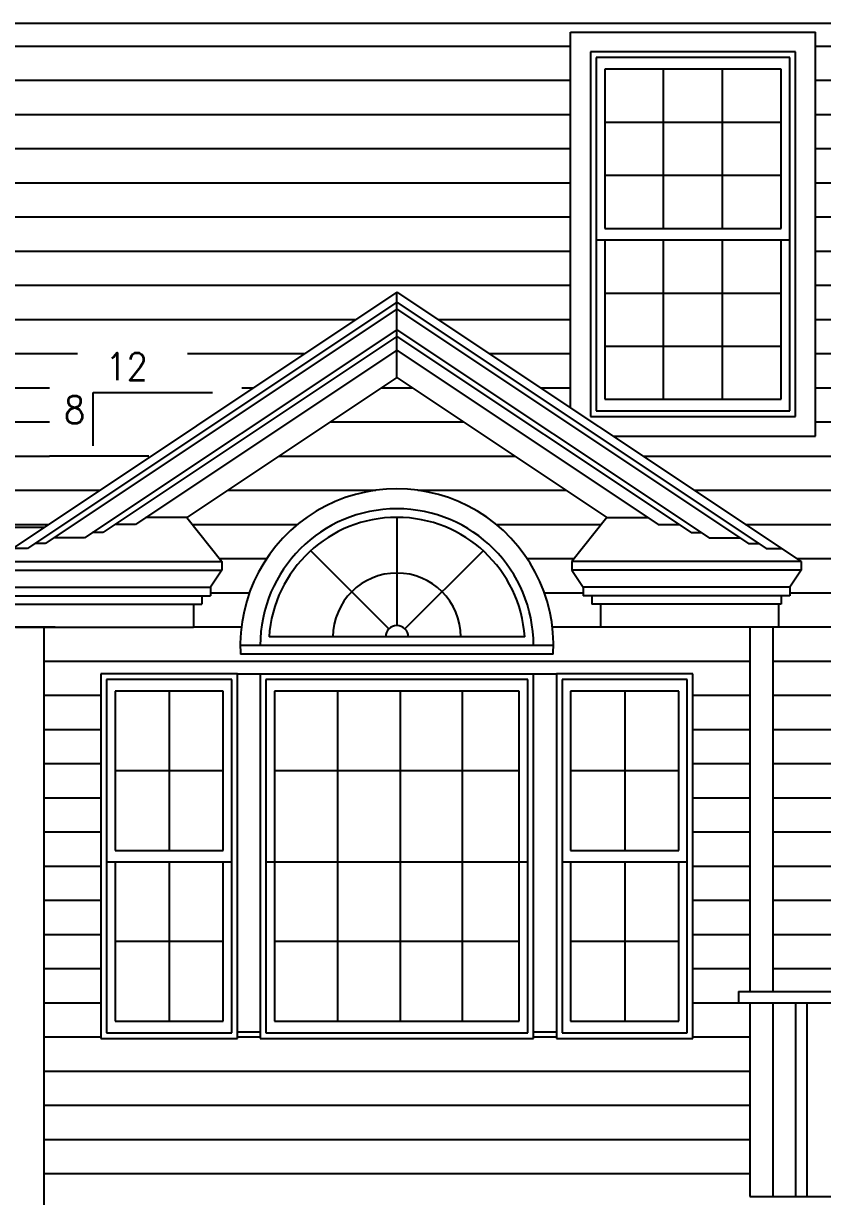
# Model space of a CAD drawing. Header units: inches. Extents: x 52 to 2123, y 129 to 1246.
# Drawn here: x 568.7 to 709, y 248 to 454 of the extents above; entities that cross this region are included whole.
import ezdxf

# ---------------------------------------------------------------- set-up
doc = ezdxf.new("R2010")
doc.units = ezdxf.units.IN
doc.header["$LTSCALE"] = 15
doc.header["$MEASUREMENT"] = 0
for name, color, linetype in [('Annotations', 7, 'CONTINUOUS'), ('Exterior', 5, 'CONTINUOUS'), ('Exterior Details', 7, 'CONTINUOUS')]:
    doc.layers.add(name, color=color, linetype=linetype)
doc.styles.add('SIMPLEX', font='SIMPLEX.SHX', dxfattribs={"width": 0.9})
pattern_1 = [(0, (0, 0), (0, 6), [])]

msp = doc.modelspace()

# ---------------------------------------------------------------- hatches: boundary and pattern name
at = {"layer": 'Exterior'}
h = msp.add_hatch(dxfattribs=at)
h.set_pattern_fill('_USER,_O', color=256, scale=6, pattern_type=0)
h.set_pattern_definition(pattern_1)
h.paths.add_polyline_path([(573.26077, 393.12692), (583.94981, 399.38742), (592.18159, 399.38742), (601.51915, 393.49518), (608.0887, 389.34963), (634.29194, 406.81846), (664.79194, 386.48513), (664.79194, 452.48513), (707.79194, 452.48513), (707.79194, 381.48513), (672.29194, 381.48513), (705.29194, 359.48513), (705.29194, 357.98513), (703.29194, 354.98513), (703.29194, 353.48513), (701.79194, 353.48513), (701.79194, 351.98513), (701.29194, 351.98513), (701.29194, 347.98513), (700.29194, 347.98513), (700.29194, 283.98513), (719.29194, 283.98513), (719.29194, 343.48513), (719.60606, 343.48513), (718.60606, 344.98513), (718.29194, 344.98513), (717.29194, 346.48513), (717.00199, 346.48513), (716.00199, 347.98513), (715.68787, 347.98513), (714.68787, 350.98513), (714.47041, 350.98513), (713.47041, 351.98513), (763.11348, 351.98513), (762.11348, 350.98513), (761.89602, 350.98513), (760.89602, 347.98513), (760.5819, 347.98513), (759.5819, 346.48513), (759.29194, 346.48513), (758.29194, 344.98513), (757.97782, 344.98513), (756.97782, 343.48513), (757.29194, 343.48513), (757.29194, 283.98513), (774.79194, 283.98513), (774.79194, 343.48513), (774.10606, 343.48513), (773.10606, 344.98513), (772.79194, 344.98513), (771.79194, 346.48513), (771.50199, 346.48513), (770.50199, 347.98513), (770.18787, 347.98513), (769.18787, 350.98513), (768.97041, 350.98513), (767.97041, 351.98513), (890.61348, 351.98513), (889.61348, 350.98513), (889.39602, 350.98513), (888.39602, 347.98513), (888.0819, 347.98513), (887.0819, 346.48513), (886.79194, 346.48513), (885.79194, 344.98513), (885.47782, 344.98513), (884.47782, 343.48513), (883.79194, 343.48513), (883.79194, 283.98513), (944.79194, 283.98513), (944.79194, 453.98513), (309.29194, 453.98513), (309.29194, 365.52632), (572.35372, 365.52632), (590.73808, 377.78255), (573.26077, 377.78255)])
h.paths.add_polyline_path([(515.29194, 452.48513), (558.29194, 452.48513), (558.29194, 381.48513), (515.29194, 381.48513)], flags=16)
h.paths.add_polyline_path([(488.79194, 386.98513), (474.79194, 386.98513), (473.79194, 386.98513), (473.79194, 385.98513), (445.79194, 385.98513), (445.79194, 386.98513), (444.79194, 386.98513), (430.79194, 386.98513), (430.79194, 446.98513), (444.79194, 446.98513), (444.79194, 448.98513), (474.79194, 448.98513), (474.79194, 446.98513), (488.79194, 446.98513)], flags=16)
h.paths.add_polyline_path([(486.79194, 388.98513), (476.79194, 388.98513), (476.79194, 415.98513), (486.79194, 415.98513)], flags=0)
h.paths.add_polyline_path([(518.79194, 384.98513), (518.79194, 448.98513), (554.79194, 448.98513), (554.79194, 384.98513)], flags=0)
h.paths.add_polyline_path([(519.79194, 385.98513), (519.79194, 447.98513), (553.79194, 447.98513), (553.79194, 385.98513)], flags=0)
h.paths.add_polyline_path([(521.29194, 387.98513), (521.29194, 415.98513), (552.29194, 415.98513), (552.29194, 387.98513)], flags=0)
h.paths.add_polyline_path([(531.62528, 397.31846), (531.62528, 406.6518), (541.95861, 406.6518), (541.95861, 397.31846)], flags=0)
h.paths.add_polyline_path([(472.29194, 387.98513), (447.29194, 387.98513), (447.29194, 415.98513), (472.29194, 415.98513)], flags=0)
h.paths.add_polyline_path([(486.79194, 417.98513), (476.79194, 417.98513), (476.79194, 444.98513), (486.79194, 444.98513)], flags=0)
h.paths.add_polyline_path([(521.29194, 417.98513), (521.29194, 445.98513), (552.29194, 445.98513), (552.29194, 417.98513)], flags=0)
h.paths.add_polyline_path([(531.62528, 436.6518), (541.95861, 436.6518), (541.95861, 427.31846), (531.62528, 427.31846)], flags=0)
h.paths.add_polyline_path([(472.29194, 417.98513), (447.29194, 417.98513), (447.29194, 445.98513), (472.29194, 445.98513)], flags=0)
h.paths.add_polyline_path([(442.79194, 388.98513), (432.79194, 388.98513), (432.79194, 415.98513), (442.79194, 415.98513)], flags=0)
h.paths.add_polyline_path([(442.79194, 417.98513), (432.79194, 417.98513), (432.79194, 444.98513), (442.79194, 444.98513)], flags=0)
h.paths.add_polyline_path([(392.79194, 386.98513), (378.79194, 386.98513), (377.79194, 386.98513), (377.79194, 385.98513), (349.79194, 385.98513), (349.79194, 386.98513), (348.79194, 386.98513), (334.79194, 386.98513), (334.79194, 446.98513), (348.79194, 446.98513), (348.79194, 448.98513), (378.79194, 448.98513), (378.79194, 446.98513), (392.79194, 446.98513)], flags=16)
h.paths.add_polyline_path([(390.79194, 388.98513), (380.79194, 388.98513), (380.79194, 415.98513), (390.79194, 415.98513)], flags=0)
h.paths.add_polyline_path([(390.79194, 417.98513), (380.79194, 417.98513), (380.79194, 444.98513), (390.79194, 444.98513)], flags=0)
h.paths.add_polyline_path([(376.29194, 387.98513), (351.29194, 387.98513), (351.29194, 415.98513), (376.29194, 415.98513)], flags=0)
h.paths.add_polyline_path([(376.29194, 417.98513), (351.29194, 417.98513), (351.29194, 445.98513), (376.29194, 445.98513)], flags=0)
h.paths.add_polyline_path([(346.79194, 388.98513), (336.79194, 388.98513), (336.79194, 415.98513), (346.79194, 415.98513)], flags=0)
h.paths.add_polyline_path([(346.79194, 417.98513), (336.79194, 417.98513), (336.79194, 444.98513), (346.79194, 444.98513)], flags=0)
h.paths.add_polyline_path([(772.79194, 435.81791, -0.497528804), (839.79194, 435.81791), (839.79194, 384.48513), (772.79194, 384.48513)], flags=16)
h.paths.add_polyline_path([(776.29194, 387.98513), (776.29194, 434.61499, -0.479004766), (836.29194, 434.61499), (836.29194, 387.98513)], flags=0)
h.paths.add_polyline_path([(777.29194, 388.98513), (777.29194, 434.26012, -0.473276315), (835.29194, 434.26012), (835.29194, 388.98513)], flags=0)
h.paths.add_polyline_path([(778.79194, 390.98513), (778.79194, 406.98513), (778.79194, 432.93507, -0.474547479), (833.79194, 432.93507), (833.79194, 406.98513), (833.79194, 390.98513)], flags=0)
h.paths.add_polyline_path([(789.90272, 402.98513), (789.90272, 414.98513, -0.15921099), (800.84733, 445.48529, -0.049056675), (806.29194, 436.84452, -0.049489948), (811.79194, 445.55648, -0.1596542), (822.79194, 414.98513), (822.79194, 402.98513)], flags=0)
h = msp.add_hatch(dxfattribs=at)
h.set_pattern_fill('_USER,_O', color=256, scale=6, pattern_type=0)
h.set_pattern_definition(pattern_1)
h.paths.add_polyline_path([(696.29194, 281.98513), (694.29194, 281.98513), (694.29194, 283.98513), (696.29194, 283.98513), (696.29194, 347.98513), (670.02173, 347.98513), (670.02173, 351.98513), (668.52173, 351.98513), (668.52173, 353.48513), (667.02173, 353.48513), (667.02173, 354.98513), (665.02173, 357.98513), (665.02173, 359.48513), (671.1659, 367.21269), (634.29194, 391.79533), (597.41798, 367.21269), (603.56216, 359.48513), (603.56216, 357.98513), (601.56216, 354.98513), (601.56216, 353.48513), (600.06216, 353.48513), (600.06216, 351.98513), (598.56216, 351.98513), (598.56216, 347.98513), (572.29194, 347.98513), (572.29194, 135.92808), (696.29194, 135.92808), (696.29194, 237.98513), (696.29194, 247.98513)])
h.paths.add_polyline_path([(610.29194, 275.75272), (610.29194, 276.90608), (606.29194, 276.90608), (606.29194, 275.75272), (582.29194, 275.75272), (582.29194, 339.75272), (606.29194, 339.75272), (610.29194, 339.75272), (658.29194, 339.75272), (662.29194, 339.75272), (686.29194, 339.75272), (686.29194, 275.75272), (662.29194, 275.75272), (662.29194, 276.90608), (658.29194, 276.90608), (658.29194, 275.75272)], flags=16)
h.paths.add_polyline_path([(611.29194, 276.75272), (611.29194, 338.75272), (657.29194, 338.75272), (657.29194, 276.75272)], flags=0)
h.paths.add_polyline_path([(612.79194, 278.75272), (612.79194, 306.75272), (612.79194, 336.75272), (655.79194, 336.75272), (655.79194, 306.75272), (655.79194, 278.75272)], flags=0)
h.paths.add_polyline_path([(663.29194, 276.75272), (663.29194, 338.75272), (685.29194, 338.75272), (685.29194, 276.75272)], flags=0)
h.paths.add_polyline_path([(645.79194, 292.75272), (623.90272, 292.75272), (623.90272, 322.75272), (645.79194, 322.75272)], flags=0)
h.paths.add_polyline_path([(664.79194, 278.75272), (664.79194, 306.75272), (683.79194, 306.75272), (683.79194, 278.75272)], flags=0)
h.paths.add_polyline_path([(675.62252, 221.48513), (675.62252, 150.48513), (593.45779, 150.48513), (593.45779, 221.48513)], flags=16)
h.paths.add_polyline_path([(672.12252, 217.98513), (672.12252, 153.98513), (636.12252, 153.98513), (636.12252, 217.98513)], flags=0)
h.paths.add_polyline_path([(671.12252, 216.98513), (671.12252, 154.98513), (637.12252, 154.98513), (637.12252, 216.98513)], flags=0)
h.paths.add_polyline_path([(669.62252, 214.98513), (669.62252, 186.98513), (638.62252, 186.98513), (638.62252, 214.98513)], flags=0)
h.paths.add_polyline_path([(648.95586, 205.6518), (659.28919, 205.6518), (659.28919, 196.31846), (648.95586, 196.31846)], flags=0)
h.paths.add_polyline_path([(632.95779, 217.98513), (632.95779, 153.98513), (596.95779, 153.98513), (596.95779, 217.98513)], flags=0)
h.paths.add_polyline_path([(631.95779, 216.98513), (631.95779, 154.98513), (597.95779, 154.98513), (597.95779, 216.98513)], flags=0)
h.paths.add_polyline_path([(630.45779, 214.98513), (630.45779, 186.98513), (599.45779, 186.98513), (599.45779, 214.98513)], flags=0)
h.paths.add_polyline_path([(605.29194, 276.75272), (583.29194, 276.75272), (583.29194, 338.75272), (605.29194, 338.75272)], flags=0)
h.paths.add_polyline_path([(664.79194, 308.75272), (664.79194, 336.75272), (683.79194, 336.75272), (683.79194, 308.75272)], flags=0)
h.paths.add_polyline_path([(603.79194, 278.75272), (584.79194, 278.75272), (584.79194, 306.75272), (603.79194, 306.75272)], flags=0)
h.paths.add_polyline_path([(620.12446, 196.31846), (609.79113, 196.31846), (609.79113, 205.6518), (620.12446, 205.6518)], flags=0)
h.paths.add_polyline_path([(603.79194, 308.75272), (584.79194, 308.75272), (584.79194, 336.75272), (603.79194, 336.75272)], flags=0)
h.paths.add_polyline_path([(669.62252, 184.98513), (669.62252, 156.98513), (638.62252, 156.98513), (638.62252, 184.98513)], flags=0)
h.paths.add_polyline_path([(648.95586, 175.6518), (659.28919, 175.6518), (659.28919, 166.31846), (648.95586, 166.31846)], flags=0)
h.paths.add_polyline_path([(630.45779, 184.98513), (630.45779, 156.98513), (599.45779, 156.98513), (599.45779, 184.98513)], flags=0)
h.paths.add_polyline_path([(620.12446, 166.31846), (609.79113, 166.31846), (609.79113, 175.6518), (620.12446, 175.6518)], flags=0)
h.paths.add_polyline_path([(606.83288, 343.25272, -1.056117709), (661.751, 343.25272)], flags=16)
h.paths.add_polyline_path([(610.29194, 344.75272, -1), (658.29194, 344.75272)], flags=0)
h.paths.add_polyline_path([(611.842, 346.25272, -0.935414347), (656.74189, 346.25272)], flags=0)
h.paths.add_polyline_path([(642.2292, 354.18997), (635.70457, 347.66535, 0.414213562), (632.87931, 347.66535), (626.35469, 354.18997, -0.414213562)], flags=0)

# ---------------------------------------------------------------- linework, layer by layer
at = {"layer": 'Annotations', "color": 7}
for p, q in [((580.94714, 379.81381), (580.94714, 389.16625)), ((580.94714, 389.16625), (601.91751, 389.16625))]:
    msp.add_line(p, q, dxfattribs=at)
at = {"layer": 'Exterior', "linetype": 'Continuous'}
for p, q in [((950.29194, 453.98513), (303.79194, 453.98513)), ((563.29194, 359.48513), (603.56216, 359.48513)), ((705.29194, 359.48513), (665.02173, 359.48513)), ((563.29194, 357.98513), (603.56216, 357.98513)), ((705.29194, 357.98513), (665.02173, 357.98513)), ((565.29194, 354.98513), (601.56216, 354.98513)), ((703.29194, 354.98513), (667.02173, 354.98513)), ((565.29194, 353.48513), (601.56216, 353.48513)), ((703.29194, 353.48513), (667.02173, 353.48513)), ((566.79194, 351.98513), (600.06216, 351.98513)), ((701.79194, 351.98513), (668.52173, 351.98513)), ((574.29194, 347.98513), (556.29194, 347.98513)), ((567.29194, 347.98513), (598.56216, 347.98513)), ((701.29194, 347.98513), (670.02173, 347.98513))]:
    msp.add_line(p, q, dxfattribs=at)
at = {"layer": 'Exterior'}
for p, q in [((704.29194, 448.98513), (668.29194, 448.98513)), ((668.29194, 448.98513), (668.29194, 384.98513)), ((704.29194, 384.98513), (704.29194, 448.98513)), ((670.79194, 445.98513), (670.79194, 417.98513)), ((701.79194, 445.98513), (670.79194, 445.98513)), ((701.79194, 417.98513), (701.79194, 445.98513)), ((670.79194, 417.98513), (701.79194, 417.98513)), ((669.29194, 415.98513), (703.29194, 415.98513)), ((670.79194, 415.98513), (670.79194, 387.98513)), ((701.79194, 387.98513), (701.79194, 415.98513)), ((634.29194, 406.81846), (563.29194, 359.48513)), ((634.29194, 391.79533), (634.29194, 406.81846)), ((634.29194, 406.81846), (705.29194, 359.48513)), ((634.29194, 405.01569), (569.42623, 361.77188)), ((634.29194, 403.81384), (572.54029, 362.64607)), ((634.29194, 405.01569), (699.15765, 361.77188)), ((634.29194, 403.81384), (696.04359, 362.64607)), ((634.29194, 400.20829), (579.44045, 363.64062)), ((634.29194, 400.20829), (689.14344, 363.64062)), ((634.29194, 399.00643), (582.6305, 364.56548)), ((634.29194, 399.00643), (685.95338, 364.56548)), ((634.29194, 396.60273), (588.39743, 366.00639)), ((634.29194, 396.60273), (680.18645, 366.00639)), ((634.29194, 391.79533), (597.41798, 367.21269)), ((634.29194, 391.79533), (671.1659, 367.21269)), ((670.79194, 387.98513), (701.79194, 387.98513)), ((668.29194, 384.98513), (704.29194, 384.98513)), ((590.73808, 378), (573.26077, 378)), ((597.41798, 367.21269), (590.20688, 367.21269)), ((597.41798, 367.21269), (603.56216, 359.48513)), ((671.1659, 367.21269), (665.02173, 359.48513)), ((671.1659, 367.21269), (678.377, 367.21269)), ((305.29194, 365.52632), (572.35372, 365.52632)), ((588.39743, 366.00639), (584.79188, 366.00639)), ((680.18645, 366.00639), (683.792, 366.00639)), ((572.54029, 362.64607), (570.73752, 362.64607)), ((579.44045, 363.64062), (574.03212, 363.64062)), ((582.6305, 364.56548), (580.82773, 364.56548)), ((685.95338, 364.56548), (687.75616, 364.56548)), ((689.14344, 363.64062), (694.55177, 363.64062)), ((696.04359, 362.64607), (697.84637, 362.64607)), ((569.42623, 361.77188), (566.72207, 361.77188)), ((699.15765, 361.77188), (701.86182, 361.77188)), ((603.56216, 359.48513), (603.56216, 357.98513)), ((665.02173, 359.48513), (665.02173, 357.98513)), ((705.29194, 359.48513), (705.29194, 357.98513)), ((603.56216, 357.98513), (601.56216, 354.98513)), ((665.02173, 357.98513), (667.02173, 354.98513)), ((705.29194, 357.98513), (703.29194, 354.98513)), ((601.56216, 354.98513), (601.56216, 353.48513)), ((667.02173, 354.98513), (667.02173, 353.48513)), ((703.29194, 354.98513), (703.29194, 353.48513)), ((600.06216, 353.48513), (600.06216, 351.98513)), ((668.52173, 353.48513), (668.52173, 351.98513)), ((701.79194, 353.48513), (701.79194, 351.98513)), ((598.56216, 351.98513), (598.56216, 347.98513)), ((670.02173, 351.98513), (670.02173, 347.98513)), ((701.29194, 351.98513), (701.29194, 347.98513)), ((574.29194, 347.98513), (277.29194, 347.98513)), ((572.29194, 347.98513), (572.29194, 135.92808)), ((696.29194, 347.98513), (696.29194, 283.98513)), ((700.29194, 347.98513), (700.29194, 283.98513)), ((661.79194, 344.75272), (606.79194, 344.75272)), ((661.751, 343.25272), (606.83288, 343.25272)), ((606.29194, 339.75272), (582.29194, 339.75272)), ((582.29194, 339.75272), (582.29194, 275.75272)), ((606.29194, 275.75272), (606.29194, 339.75272)), ((610.29194, 339.75272), (610.29194, 275.75272)), ((658.29194, 275.75272), (658.29194, 339.75272)), ((686.29194, 339.75272), (662.29194, 339.75272)), ((662.29194, 339.75272), (662.29194, 275.75272)), ((686.29194, 275.75272), (686.29194, 339.75272)), ((603.79194, 336.75272), (584.79194, 336.75272)), ((584.79194, 336.75272), (584.79194, 308.75272)), ((603.79194, 308.75272), (603.79194, 336.75272)), ((655.79194, 336.75272), (612.79194, 336.75272)), ((612.79194, 336.75272), (612.79194, 306.75272)), ((655.79194, 306.75272), (655.79194, 336.75272)), ((683.79194, 336.75272), (664.79194, 336.75272)), ((664.79194, 336.75272), (664.79194, 308.75272)), ((683.79194, 308.75272), (683.79194, 336.75272)), ((584.79194, 308.75272), (603.79194, 308.75272)), ((664.79194, 308.75272), (683.79194, 308.75272)), ((583.29194, 306.75272), (605.29194, 306.75272)), ((584.79194, 306.75272), (584.79194, 278.75272)), ((603.79194, 278.75272), (603.79194, 306.75272)), ((612.79194, 306.75272), (612.79194, 278.75272)), ((655.79194, 278.75272), (655.79194, 306.75272)), ((663.29194, 306.75272), (685.29194, 306.75272)), ((664.79194, 306.75272), (664.79194, 278.75272)), ((683.79194, 278.75272), (683.79194, 306.75272)), ((694.29194, 283.98513), (694.29194, 281.98513)), ((584.79194, 278.75272), (603.79194, 278.75272)), ((612.79194, 278.75272), (655.79194, 278.75272)), ((664.79194, 278.75272), (683.79194, 278.75272)), ((606.29194, 276.90608), (610.29194, 276.90608)), ((658.29194, 276.90608), (662.29194, 276.90608)), ((582.29194, 275.75272), (606.29194, 275.75272)), ((610.29194, 275.75272), (658.29194, 275.75272)), ((662.29194, 275.75272), (686.29194, 275.75272))]:
    msp.add_line(p, q, dxfattribs=at)
for radius, start, end in [(27.5, 356.8732239, 183.1267761), (24, 0, 180)]:
    msp.add_arc((634.29194, 344.75272), radius, start, end, dxfattribs=at)
at = {"layer": 'Exterior Details'}
for p, q in [((664.79194, 452.48513), (707.79194, 452.48513)), ((664.79194, 386.48513), (664.79194, 452.48513)), ((707.79194, 381.48513), (707.79194, 452.48513)), ((703.29194, 447.98513), (669.29194, 447.98513)), ((669.29194, 447.98513), (669.29194, 385.98513)), ((703.29194, 385.98513), (703.29194, 447.98513)), ((670.79194, 436.6518), (701.79194, 436.6518)), ((670.79194, 427.31846), (701.79194, 427.31846)), ((670.79194, 406.6518), (701.79194, 406.6518)), ((670.79194, 397.31846), (701.79194, 397.31846)), ((669.29194, 385.98513), (703.29194, 385.98513)), ((672.29194, 381.48513), (707.79194, 381.48513)), ((634.29194, 367.25272), (634.29194, 348.25048)), ((632.87931, 347.66535), (619.14973, 361.39494)), ((635.70457, 347.66535), (649.43416, 361.39494)), ((656.74189, 346.25272), (611.842, 346.25272)), ((605.29194, 338.75272), (583.29194, 338.75272)), ((583.29194, 338.75272), (583.29194, 276.75272)), ((605.29194, 276.75272), (605.29194, 338.75272)), ((606.29194, 339.75272), (610.29194, 339.75272)), ((610.29194, 339.75272), (658.29194, 339.75272)), ((657.29194, 338.75272), (611.29194, 338.75272)), ((611.29194, 338.75272), (611.29194, 276.75272)), ((657.29194, 276.75272), (657.29194, 338.75272)), ((658.29194, 339.75272), (662.29194, 339.75272)), ((685.29194, 338.75272), (663.29194, 338.75272)), ((663.29194, 338.75272), (663.29194, 276.75272)), ((685.29194, 276.75272), (685.29194, 338.75272)), ((594.29194, 336.75272), (594.29194, 308.75272)), ((674.29194, 336.75272), (674.29194, 308.75272)), ((594.29194, 306.75272), (594.29194, 278.75272)), ((611.29194, 306.75272), (657.29194, 306.75272)), ((674.29194, 306.75272), (674.29194, 278.75272)), ((694.29194, 283.98513), (948.79194, 283.98513)), ((694.29194, 281.98513), (948.79194, 281.98513)), ((696.29194, 281.98513), (696.29194, 247.98513)), ((700.29194, 281.98513), (700.29194, 247.98513)), ((704.29194, 281.98513), (704.29194, 247.98513)), ((706.29194, 281.98513), (706.29194, 247.98513)), ((583.29194, 276.75272), (605.29194, 276.75272)), ((611.29194, 276.75272), (657.29194, 276.75272)), ((663.29194, 276.75272), (685.29194, 276.75272)), ((696.29194, 247.98513), (948.79194, 247.98513))]:
    msp.add_line(p, q, dxfattribs=at)
at = {"layer": 'Exterior Details', "linetype": 'Continuous'}
for p, q in [((681.12528, 417.98513), (681.12528, 445.98513)), ((691.45861, 417.98513), (691.45861, 445.98513)), ((681.12528, 387.98513), (681.12528, 415.98513)), ((691.45861, 387.98513), (691.45861, 415.98513)), ((623.90272, 278.75272), (623.90272, 336.75272)), ((634.90272, 278.75272), (634.90272, 336.75272)), ((645.79194, 278.75272), (645.79194, 336.75272)), ((603.79194, 322.75272), (584.79194, 322.75272)), ((655.79194, 322.75272), (612.79194, 322.75272)), ((683.79194, 322.75272), (664.79194, 322.75272)), ((603.79194, 292.75272), (584.79194, 292.75272)), ((655.79194, 292.75272), (612.79194, 292.75272)), ((683.79194, 292.75272), (664.79194, 292.75272))]:
    msp.add_line(p, q, dxfattribs=at)
at = {"layer": 'Exterior Details'}
for centre, radius, start, end in [((634.29194, 344.75272), 22.5, 3.8225537, 176.1774463), ((634.29194, 346.25272), 11.22497, 0, 180), ((634.29194, 346.25272), 1.99776, 0, 180)]:
    msp.add_arc(centre, radius, start, end, dxfattribs=at)

# ---------------------------------------------------------------- texts
at = {"layer": 'Annotations', "color": 7, "style": 'SIMPLEX', "width": 0.9}
for s, p in [('12', (583.10515, 391.3274)), ('8', (575.84618, 383.7487))]:
    msp.add_text(s, height=4.8, dxfattribs=at).set_placement(p)

doc.saveas('drawing.dxf')
